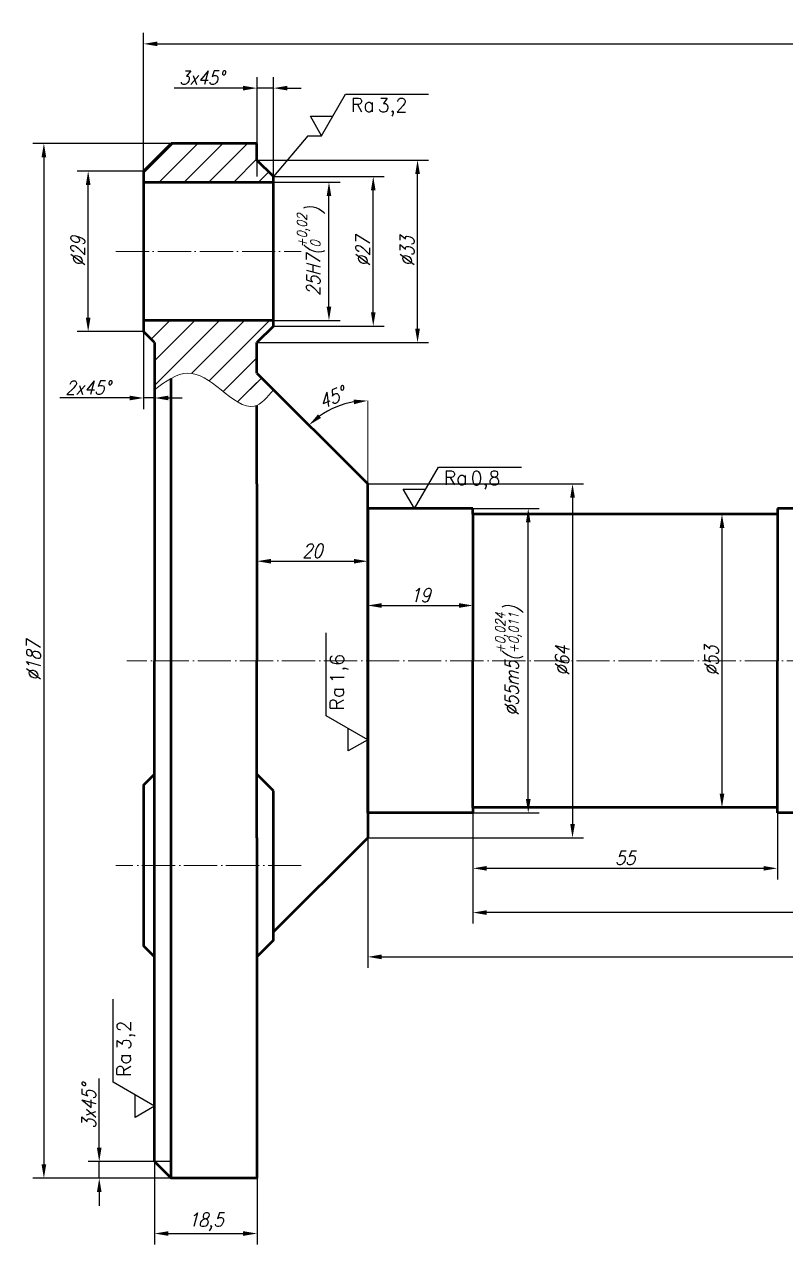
# Model space of a CAD drawing. Header units: millimetres. Extents: x -386 to 803, y -142 to 699.
# Drawn here: x -76.4 to 61.1, y 164.5 to 385 of the extents above; entities that cross this region are included whole.
import ezdxf

# ---------------------------------------------------------------- set-up
doc = ezdxf.new("R2010")
doc.units = ezdxf.units.MM
doc.header["$LTSCALE"] = 0.5
doc.linetypes.add('ACAD_ISO04W050', pattern=[15, 12, -1.5, 0, -1.5])
for name, color, linetype, lineweight in [('1-DL. KRESKA KROPKA (CIENKA)', 1, 'ACAD_ISO04W050', 18), ('140-KRESKOWANIE', 140, 'Continuous', 15), ('21-CHROP', 21, 'Continuous', 25), ('3-WYMIAR', 3, 'Continuous', 18), ('4-CIENKA CIĄGŁA', 4, 'Continuous', 18), ('41-GRUBA CIĄGŁA', 41, 'Continuous', 50)]:
    doc.layers.add(name, color=color, linetype=linetype, lineweight=lineweight)
doc.layers.add('31-SYMBOLE', color=31, linetype='Continuous', lineweight=25, plot=False)
doc.styles.get("Standard").update_dxf_attribs({"font": 'simplex.shx', "width": 0.85, "oblique": 15})
doc.dimstyles.new('RYS_TECHNICZNY', dxfattribs={"dimtxt": 2.5, "dimasz": 2.5, "dimexe": 2, "dimexo": 0, "dimtad": 1, "dimtxsty": 'Standard', "dimcen": -4, "dimadec": 0, "dimazin": 0, "dimtfac": 1, "dimtmove": 0, "dimatfit": 0, "dimfxl": 1, "dimarcsym": 0})

# ---------------------------------------------------------------- blocks, each defined once
blk = doc.blocks.new('*D29')
at = {"layer": '3-WYMIAR', "color": 0, "lineweight": -2, "transparency": 16777216}
for p, q in [((59.57, 296.5), (47.57, 296.5)), ((49.57, 294), (49.57, 246)), ((59.57, 243.5), (47.57, 243.5))]:
    blk.add_line(p, q, dxfattribs=at)
at = {"layer": '3-WYMIAR', "color": 0, "transparency": 16777216}
for points in [[(49.15, 294), (49.99, 294), (49.57, 296.5)], [(49.15, 246), (49.99, 246), (49.57, 243.5)]]:
    blk.add_solid(points, dxfattribs=at)
at = {"layer": 'Defpoints', "color": 0, "transparency": 16777216}
for p in [(59.57, 296.5), (49.57, 243.5), (59.57, 243.5)]:
    blk.add_point(p, dxfattribs=at)
at = {"layer": '3-WYMIAR', "color": 0, "transparency": 16777216, "insert": (47.69, 270), "char_height": 2.5, "attachment_point": 5, "rotation": 90}
blk.add_mtext('%%c53', dxfattribs=at)
blk = doc.blocks.new('*D30')
at = {"layer": '3-WYMIAR', "color": 0, "lineweight": -2, "transparency": 16777216}
for p, q in [((-14.43, 302), (24.57, 302)), ((22.57, 299.5), (22.57, 240.5)), ((-14.43, 238), (24.57, 238))]:
    blk.add_line(p, q, dxfattribs=at)
at = {"layer": '3-WYMIAR', "color": 0, "transparency": 16777216}
for points in [[(22.15, 299.5), (22.99, 299.5), (22.57, 302)], [(22.15, 240.5), (22.99, 240.5), (22.57, 238)]]:
    blk.add_solid(points, dxfattribs=at)
at = {"layer": 'Defpoints', "color": 0, "transparency": 16777216}
for p in [(-14.43, 302), (-14.43, 238), (22.57, 238)]:
    blk.add_point(p, dxfattribs=at)
at = {"layer": '3-WYMIAR', "color": 0, "transparency": 16777216, "insert": (20.69, 270), "char_height": 2.5, "attachment_point": 5, "rotation": 90}
blk.add_mtext('%%c64', dxfattribs=at)
blk = doc.blocks.new('*D31')
at = {"layer": '3-WYMIAR', "color": 0, "lineweight": -2, "transparency": 16777216}
for p, q in [((-31.43, 356.5), (-19.43, 356.5)), ((-21.43, 334), (-21.43, 354)), ((-31.43, 331.5), (-19.43, 331.5))]:
    blk.add_line(p, q, dxfattribs=at)
at = {"layer": '3-WYMIAR', "color": 0, "transparency": 16777216}
for points in [[(-21.85, 354), (-21.01, 354), (-21.43, 356.5)], [(-21.85, 334), (-21.01, 334), (-21.43, 331.5)]]:
    blk.add_solid(points, dxfattribs=at)
at = {"layer": 'Defpoints', "color": 0, "transparency": 16777216}
for p in [(-31.43, 356.5), (-21.43, 356.5), (-31.43, 331.5)]:
    blk.add_point(p, dxfattribs=at)
at = {"layer": '3-WYMIAR', "color": 0, "transparency": 16777216, "insert": (-24.68, 344), "char_height": 2.5, "attachment_point": 5, "rotation": 90}
blk.add_mtext('25H7({\\H0.7x;\\S+0,02^ 0;})', dxfattribs=at)
blk = doc.blocks.new('*D32')
at = {"layer": '3-WYMIAR', "color": 0, "lineweight": -2, "transparency": 16777216}
for p, q in [((-34.43, 360.5), (-3.43, 360.5)), ((-5.43, 330), (-5.43, 358)), ((-34.43, 327.5), (-3.43, 327.5))]:
    blk.add_line(p, q, dxfattribs=at)
at = {"layer": '3-WYMIAR', "color": 0, "transparency": 16777216}
for points in [[(-5.85, 358), (-5.01, 358), (-5.43, 360.5)], [(-5.85, 330), (-5.01, 330), (-5.43, 327.5)]]:
    blk.add_solid(points, dxfattribs=at)
at = {"layer": 'Defpoints', "color": 0, "transparency": 16777216}
for p in [(-34.43, 360.5), (-5.43, 360.5), (-34.43, 327.5)]:
    blk.add_point(p, dxfattribs=at)
at = {"layer": '3-WYMIAR', "color": 0, "transparency": 16777216, "insert": (-7.31, 344), "char_height": 2.5, "attachment_point": 5, "rotation": 90}
blk.add_mtext('%%c33', dxfattribs=at)
blk = doc.blocks.new('*D35')
at = {"layer": '3-WYMIAR', "color": 0, "lineweight": -2, "transparency": 16777216}
blk.add_arc((-14.43, 302), 15, 99.5604, 125.4396, dxfattribs=at)
at = {"layer": '3-WYMIAR', "color": 0, "transparency": 16777216}
for points in [[(-16.96, 317.21), (-16.89, 316.38), (-14.43, 317)], [(-22.86, 313.9), (-23.4, 314.54), (-25.04, 312.61)]]:
    blk.add_solid(points, dxfattribs=at)
at = {"layer": 'Defpoints', "color": 0, "transparency": 16777216}
for p in [(-34.43, 322), (-18.31, 316.49), (-14.43, 317), (-14.43, 302), (-14.43, 302)]:
    blk.add_point(p, dxfattribs=at)
at = {"layer": '3-WYMIAR', "color": 0, "transparency": 16777216, "insert": (-20.89, 317.59), "char_height": 2.5, "attachment_point": 5, "rotation": 22.5}
blk.add_mtext('45°', dxfattribs=at)
blk = doc.blocks.new('*D39')
at = {"layer": '3-WYMIAR', "color": 0, "lineweight": -2, "transparency": 16777216}
for p, q in [((-14.43, 270), (-14.43, 214.5)), ((237.07, 250), (237.07, 214.5)), ((-11.93, 216.5), (234.57, 216.5))]:
    blk.add_line(p, q, dxfattribs=at)
at = {"layer": '3-WYMIAR', "color": 0, "transparency": 16777216}
for points in [[(-11.93, 216.92), (-11.93, 216.08), (-14.43, 216.5)], [(234.57, 216.92), (234.57, 216.08), (237.07, 216.5)]]:
    blk.add_solid(points, dxfattribs=at)
at = {"layer": 'Defpoints', "color": 0, "transparency": 16777216}
for p in [(-14.43, 270), (237.07, 250), (237.07, 216.5)]:
    blk.add_point(p, dxfattribs=at)
at = {"layer": '3-WYMIAR', "color": 0, "transparency": 16777216, "insert": (111.32, 218.61), "char_height": 2.5, "attachment_point": 5}
blk.add_mtext('251,5', dxfattribs=at)
blk = doc.blocks.new('*D43')
at = {"layer": '3-WYMIAR', "color": 0, "lineweight": -2, "transparency": 16777216}
for p, q in [((-34.43, 357.5), (-34.43, 375.5)), ((-31.43, 357.5), (-31.43, 375.5)), ((-36.93, 373.5), (-49.42, 373.5)), ((-31.43, 373.5), (-34.43, 373.5)), ((-28.93, 373.5), (-26.43, 373.5))]:
    blk.add_line(p, q, dxfattribs=at)
at = {"layer": '3-WYMIAR', "color": 0, "transparency": 16777216}
for points in [[(-36.93, 373.92), (-36.93, 373.08), (-34.43, 373.5)], [(-28.93, 373.92), (-28.93, 373.08), (-31.43, 373.5)]]:
    blk.add_solid(points, dxfattribs=at)
at = {"layer": 'Defpoints', "color": 0, "transparency": 16777216}
for p in [(-34.43, 373.5), (-34.43, 357.5), (-31.43, 357.5)]:
    blk.add_point(p, dxfattribs=at)
at = {"layer": '3-WYMIAR', "color": 0, "transparency": 16777216, "insert": (-44.43, 375.38), "char_height": 2.5, "attachment_point": 5}
blk.add_mtext('3x45%%D', dxfattribs=at)
blk = doc.blocks.new('*D44')
at = {"layer": '3-WYMIAR', "color": 0, "lineweight": -2, "transparency": 16777216}
for p, q in [((-62.93, 182), (-62.93, 194.49)), ((-49.93, 179.5), (-64.93, 179.5)), ((-62.93, 176.5), (-62.93, 179.5)), ((-49.93, 176.5), (-64.93, 176.5)), ((-62.93, 174), (-62.93, 171.5))]:
    blk.add_line(p, q, dxfattribs=at)
at = {"layer": '3-WYMIAR', "color": 0, "transparency": 16777216}
for points in [[(-63.35, 182), (-62.51, 182), (-62.93, 179.5)], [(-63.35, 174), (-62.51, 174), (-62.93, 176.5)]]:
    blk.add_solid(points, dxfattribs=at)
at = {"layer": 'Defpoints', "color": 0, "transparency": 16777216}
for p in [(-62.93, 179.5), (-49.93, 179.5), (-49.93, 176.5)]:
    blk.add_point(p, dxfattribs=at)
at = {"layer": '3-WYMIAR', "color": 0, "transparency": 16777216, "insert": (-64.81, 189.49), "char_height": 2.5, "attachment_point": 5, "rotation": 90}
blk.add_mtext('3x45%%d', dxfattribs=at)
blk = doc.blocks.new('*D45')
at = {"layer": '3-WYMIAR', "color": 0, "lineweight": -2, "transparency": 16777216}
for p, q in [((-31.43, 357.5), (-11.43, 357.5)), ((-13.43, 333), (-13.43, 355)), ((-31.43, 330.5), (-11.43, 330.5))]:
    blk.add_line(p, q, dxfattribs=at)
at = {"layer": '3-WYMIAR', "color": 0, "transparency": 16777216}
for points in [[(-13.85, 355), (-13.01, 355), (-13.43, 357.5)], [(-13.85, 333), (-13.01, 333), (-13.43, 330.5)]]:
    blk.add_solid(points, dxfattribs=at)
at = {"layer": 'Defpoints', "color": 0, "transparency": 16777216}
for p in [(-31.43, 357.5), (-13.43, 357.5), (-31.43, 330.5)]:
    blk.add_point(p, dxfattribs=at)
at = {"layer": '3-WYMIAR', "color": 0, "transparency": 16777216, "insert": (-15.31, 344), "char_height": 2.5, "attachment_point": 5, "rotation": 90}
blk.add_mtext('%%c27', dxfattribs=at)
blk = doc.blocks.new('*D46')
at = {"layer": '3-WYMIAR', "color": 0, "lineweight": -2, "transparency": 16777216}
for p, q in [((-54.93, 358.5), (-66.93, 358.5)), ((-64.93, 332), (-64.93, 356)), ((-54.93, 329.5), (-66.93, 329.5))]:
    blk.add_line(p, q, dxfattribs=at)
at = {"layer": '3-WYMIAR', "color": 0, "transparency": 16777216}
for points in [[(-65.35, 356), (-64.51, 356), (-64.93, 358.5)], [(-65.35, 332), (-64.51, 332), (-64.93, 329.5)]]:
    blk.add_solid(points, dxfattribs=at)
at = {"layer": 'Defpoints', "color": 0, "transparency": 16777216}
for p in [(-64.93, 358.5), (-54.93, 358.5), (-54.93, 329.5)]:
    blk.add_point(p, dxfattribs=at)
at = {"layer": '3-WYMIAR', "color": 0, "transparency": 16777216, "insert": (-66.81, 344), "char_height": 2.5, "attachment_point": 5, "rotation": 90}
blk.add_mtext('%%c29', dxfattribs=at)
blk = doc.blocks.new('*D47')
at = {"layer": '3-WYMIAR', "color": 0, "lineweight": -2, "transparency": 16777216}
for p, q in [((-54.93, 329.5), (-54.93, 315.5)), ((-52.93, 327.5), (-52.93, 315.5)), ((-57.43, 317.5), (-70.05, 317.5)), ((-52.93, 317.5), (-54.93, 317.5)), ((-50.43, 317.5), (-47.93, 317.5))]:
    blk.add_line(p, q, dxfattribs=at)
at = {"layer": '3-WYMIAR', "color": 0, "transparency": 16777216}
for points in [[(-57.43, 317.92), (-57.43, 317.08), (-54.93, 317.5)], [(-50.43, 317.92), (-50.43, 317.08), (-52.93, 317.5)]]:
    blk.add_solid(points, dxfattribs=at)
at = {"layer": 'Defpoints', "color": 0, "transparency": 16777216}
for p in [(-54.93, 329.5), (-52.93, 327.5), (-54.93, 317.5)]:
    blk.add_point(p, dxfattribs=at)
at = {"layer": '3-WYMIAR', "color": 0, "transparency": 16777216, "insert": (-64.99, 319.37), "char_height": 2.5, "attachment_point": 5}
blk.add_mtext('2x45%%d', dxfattribs=at)
blk = doc.blocks.new('*D48')
at = {"layer": '3-WYMIAR', "color": 0, "lineweight": -2, "transparency": 16777216}
for p, q in [((-49.93, 363.5), (-74.93, 363.5)), ((-72.93, 361), (-72.93, 179)), ((-49.93, 176.5), (-74.93, 176.5))]:
    blk.add_line(p, q, dxfattribs=at)
at = {"layer": '3-WYMIAR', "color": 0, "transparency": 16777216}
for points in [[(-73.35, 361), (-72.51, 361), (-72.93, 363.5)], [(-73.35, 179), (-72.51, 179), (-72.93, 176.5)]]:
    blk.add_solid(points, dxfattribs=at)
at = {"layer": 'Defpoints', "color": 0, "transparency": 16777216}
for p in [(-49.93, 363.5), (-72.93, 176.5), (-49.93, 176.5)]:
    blk.add_point(p, dxfattribs=at)
at = {"layer": '3-WYMIAR', "color": 0, "transparency": 16777216, "insert": (-74.81, 270), "char_height": 2.5, "attachment_point": 5, "rotation": 90}
blk.add_mtext('%%c187', dxfattribs=at)
blk = doc.blocks.new('*D51')
at = {"layer": '3-WYMIAR', "color": 0, "lineweight": -2, "transparency": 16777216}
for p, q in [((237.07, 252), (237.07, 222.5)), ((4.57, 242.5), (4.57, 222.5)), ((234.57, 224.5), (7.07, 224.5))]:
    blk.add_line(p, q, dxfattribs=at)
at = {"layer": '3-WYMIAR', "color": 0, "transparency": 16777216}
for points in [[(7.07, 224.92), (7.07, 224.08), (4.57, 224.5)], [(234.57, 224.92), (234.57, 224.08), (237.07, 224.5)]]:
    blk.add_solid(points, dxfattribs=at)
at = {"layer": 'Defpoints', "color": 0, "transparency": 16777216}
for p in [(237.07, 252), (4.57, 242.5), (4.57, 224.5)]:
    blk.add_point(p, dxfattribs=at)
at = {"layer": '3-WYMIAR', "color": 0, "transparency": 16777216, "insert": (120.82, 226.61), "char_height": 2.5, "attachment_point": 5}
blk.add_mtext('232,5', dxfattribs=at)
blk = doc.blocks.new('*D52')
at = {"layer": '3-WYMIAR', "color": 0, "lineweight": -2, "transparency": 16777216}
for p, q in [((4.57, 243.5), (4.57, 230.5)), ((59.57, 243.5), (59.57, 230.5)), ((7.07, 232.5), (57.07, 232.5))]:
    blk.add_line(p, q, dxfattribs=at)
at = {"layer": '3-WYMIAR', "color": 0, "transparency": 16777216}
for points in [[(7.07, 232.92), (7.07, 232.08), (4.57, 232.5)], [(57.07, 232.92), (57.07, 232.08), (59.57, 232.5)]]:
    blk.add_solid(points, dxfattribs=at)
at = {"layer": 'Defpoints', "color": 0, "transparency": 16777216}
for p in [(4.57, 243.5), (59.57, 243.5), (59.57, 232.5)]:
    blk.add_point(p, dxfattribs=at)
at = {"layer": '3-WYMIAR', "color": 0, "transparency": 16777216, "insert": (32.07, 234.38), "char_height": 2.5, "attachment_point": 5}
blk.add_mtext('55', dxfattribs=at)
blk = doc.blocks.new('*D53')
at = {"layer": '3-WYMIAR', "color": 0, "lineweight": -2, "transparency": 16777216}
for p, q in [((-52.93, 179.5), (-52.93, 164.5)), ((-34.43, 179.5), (-34.43, 164.5)), ((-50.43, 166.5), (-36.93, 166.5))]:
    blk.add_line(p, q, dxfattribs=at)
at = {"layer": '3-WYMIAR', "color": 0, "transparency": 16777216}
for points in [[(-50.43, 166.92), (-50.43, 166.08), (-52.93, 166.5)], [(-36.93, 166.92), (-36.93, 166.08), (-34.43, 166.5)]]:
    blk.add_solid(points, dxfattribs=at)
at = {"layer": 'Defpoints', "color": 0, "transparency": 16777216}
for p in [(-52.93, 179.5), (-34.43, 179.5), (-34.43, 166.5)]:
    blk.add_point(p, dxfattribs=at)
at = {"layer": '3-WYMIAR', "color": 0, "transparency": 16777216, "insert": (-43.68, 168.61), "char_height": 2.5, "attachment_point": 5}
blk.add_mtext('18,5', dxfattribs=at)
blk = doc.blocks.new('*D54')
at = {"layer": '3-WYMIAR', "color": 0, "lineweight": -2, "transparency": 16777216}
for p, q in [((-54.93, 358.5), (-54.93, 383.5)), ((-52.43, 381.5), (234.57, 381.5)), ((237.07, 347.5), (237.07, 383.5))]:
    blk.add_line(p, q, dxfattribs=at)
at = {"layer": '3-WYMIAR', "color": 0, "transparency": 16777216}
for points in [[(-52.43, 381.92), (-52.43, 381.08), (-54.93, 381.5)], [(234.57, 381.92), (234.57, 381.08), (237.07, 381.5)]]:
    blk.add_solid(points, dxfattribs=at)
at = {"layer": 'Defpoints', "color": 0, "transparency": 16777216}
for p in [(237.07, 381.5), (-54.93, 358.5), (237.07, 347.5)]:
    blk.add_point(p, dxfattribs=at)
at = {"layer": '3-WYMIAR', "color": 0, "transparency": 16777216, "insert": (91.07, 383.38), "char_height": 2.5, "attachment_point": 5}
blk.add_mtext('292', dxfattribs=at)
blk = doc.blocks.new('*D55')
at = {"layer": '3-WYMIAR', "color": 0, "lineweight": -2, "transparency": 16777216}
for p, q in [((-14.43, 270), (-14.43, 282)), ((4.57, 270), (4.57, 282)), ((-11.93, 280), (2.07, 280))]:
    blk.add_line(p, q, dxfattribs=at)
at = {"layer": '3-WYMIAR', "color": 0, "transparency": 16777216}
for points in [[(-11.93, 280.42), (-11.93, 279.58), (-14.43, 280)], [(2.07, 280.42), (2.07, 279.58), (4.57, 280)]]:
    blk.add_solid(points, dxfattribs=at)
at = {"layer": 'Defpoints', "color": 0, "transparency": 16777216}
for p in [(4.57, 280), (-14.43, 270), (4.57, 270)]:
    blk.add_point(p, dxfattribs=at)
at = {"layer": '3-WYMIAR', "color": 0, "transparency": 16777216, "insert": (-4.93, 281.88), "char_height": 2.5, "attachment_point": 5}
blk.add_mtext('19', dxfattribs=at)
blk = doc.blocks.new('*D56')
at = {"layer": '3-WYMIAR', "color": 0, "lineweight": -2, "transparency": 16777216}
for p, q in [((-34.43, 270), (-34.43, 290)), ((-14.43, 270), (-14.43, 290)), ((-31.93, 288), (-16.93, 288))]:
    blk.add_line(p, q, dxfattribs=at)
at = {"layer": '3-WYMIAR', "color": 0, "transparency": 16777216}
for points in [[(-31.93, 288.42), (-31.93, 287.58), (-34.43, 288)], [(-16.93, 288.42), (-16.93, 287.58), (-14.43, 288)]]:
    blk.add_solid(points, dxfattribs=at)
at = {"layer": 'Defpoints', "color": 0, "transparency": 16777216}
for p in [(-14.43, 288), (-34.43, 270), (-14.43, 270)]:
    blk.add_point(p, dxfattribs=at)
at = {"layer": '3-WYMIAR', "color": 0, "transparency": 16777216, "insert": (-24.43, 289.88), "char_height": 2.5, "attachment_point": 5}
blk.add_mtext('20', dxfattribs=at)
blk = doc.blocks.new('CH_UM_W')
at = {"layer": '21-CHROP'}
for p, q in [((0, 0), (4.33, 7.5)), ((4.33, 7.5), (19.33, 7.5)), ((0, 0), (-2.02, 3.5)), ((-2.02, 3.5), (2.02, 3.5))]:
    blk.add_line(p, q, dxfattribs=at)
blk.add_text('Ra', height=2.5, dxfattribs=at).set_placement((5.29, 4.31))
blk.add_attdef('RA', (10.15, 4.27), '', height=2.5, dxfattribs=at)
blk = doc.blocks.new('*D62')
at = {"layer": '3-WYMIAR', "color": 0, "lineweight": -2, "transparency": 16777216}
for p, q in [((4.57, 297.5), (16.57, 297.5)), ((14.57, 245), (14.57, 295)), ((4.57, 242.5), (16.57, 242.5))]:
    blk.add_line(p, q, dxfattribs=at)
at = {"layer": '3-WYMIAR', "color": 0, "transparency": 16777216}
for points in [[(14.15, 295), (14.99, 295), (14.57, 297.5)], [(14.15, 245), (14.99, 245), (14.57, 242.5)]]:
    blk.add_solid(points, dxfattribs=at)
at = {"layer": 'Defpoints', "color": 0, "transparency": 16777216}
for p in [(4.57, 297.5), (14.57, 297.5), (4.57, 242.5)]:
    blk.add_point(p, dxfattribs=at)
at = {"layer": '3-WYMIAR', "color": 0, "transparency": 16777216, "insert": (11.15, 270), "char_height": 2.5, "attachment_point": 5, "rotation": 90}
blk.add_mtext('%%C55m5({\\H0.7x;\\S+0,024^ +0,011;})', dxfattribs=at)

msp = doc.modelspace()

# ---------------------------------------------------------------- hatches: boundary and pattern name
at = {"layer": '140-KRESKOWANIE'}
h = msp.add_hatch(dxfattribs=at)
h.set_pattern_fill('ANSI31', color=256)
edge = h.paths.add_edge_path()
edge.add_line((-34.432, 327.5), (-31.432, 330.5))
edge.add_line((-31.432, 330.5), (-31.432, 331.5))
edge.add_line((-31.432, 331.5), (-54.932, 331.5))
edge.add_line((-54.932, 331.5), (-54.932, 329.5))
edge.add_line((-54.932, 329.5), (-52.932, 327.5))
edge.add_line((-52.932, 327.5), (-52.932, 319))
edge.add_spline(control_points=[(-52.932, 319), (-50.925, 320.484), (-46.912, 323.451), (-41.009, 319.198), (-36.567, 315.404), (-34.596, 316.098), (-34.432, 316.173)], knot_values=[0, 0, 0, 0, 6.7082039, 13.4164079, 20.1246118, 20.7437834, 20.7437834, 20.7437834, 20.7437834], degree=3, periodic=0)
edge.add_line((-34.432, 316.173), (-34.432, 322))
edge.add_line((-34.432, 322), (-34.432, 327.5))
h.paths.add_polyline_path([(-34.432, 360.5), (-34.432, 363.5), (-49.932, 363.5), (-52.932, 360.5), (-54.932, 358.5), (-54.932, 356.5), (-31.432, 356.5), (-31.432, 357.5)])
h = msp.add_hatch(dxfattribs=at)
h.set_pattern_fill('ANSI31', color=256)
edge = h.paths.add_edge_path()
edge.add_line((-34.432, 322), (-34.432, 327.5))
edge.add_line((-34.432, 327.5), (-31.432, 330.5))
edge.add_line((-31.432, 330.5), (-31.432, 331.5))
edge.add_line((-31.432, 331.5), (-54.932, 331.5))
edge.add_line((-54.932, 331.5), (-54.932, 329.5))
edge.add_line((-54.932, 329.5), (-52.932, 327.5))
edge.add_line((-52.932, 327.5), (-52.932, 319))
edge.add_spline(control_points=[(-52.932, 319), (-52.505, 319.315), (-52.079, 319.63), (-51.653, 319.931)], knot_values=[0, 0, 0, 0, 1.4248403, 1.4248403, 1.4248403, 1.4248403], degree=3, periodic=0)
edge.add_spline(control_points=[(-51.653, 319.931), (-51.304, 320.178), (-50.955, 320.416), (-50.606, 320.637)], knot_values=[1.4248403, 1.4248403, 1.4248403, 1.4248403, 2.5929731, 2.5929731, 2.5929731, 2.5929731], degree=3, periodic=0)
edge.add_spline(control_points=[(-50.606, 320.637), (-50.316, 320.82), (-50.027, 320.991), (-49.738, 321.146)], knot_values=[2.5929731, 2.5929731, 2.5929731, 2.5929731, 3.5621007, 3.5621007, 3.5621007, 3.5621007], degree=3, periodic=0)
edge.add_spline(control_points=[(-49.738, 321.146), (-49.545, 321.25), (-49.352, 321.347), (-49.158, 321.435)], knot_values=[3.5621007, 3.5621007, 3.5621007, 3.5621007, 4.2102079, 4.2102079, 4.2102079, 4.2102079], degree=3, periodic=0)
edge.add_spline(control_points=[(-49.158, 321.435), (-48.987, 321.513), (-48.816, 321.584), (-48.645, 321.648)], knot_values=[4.2102079, 4.2102079, 4.2102079, 4.2102079, 4.7850621, 4.7850621, 4.7850621, 4.7850621], degree=3, periodic=0)
edge.add_spline(control_points=[(-48.645, 321.648), (-48.5, 321.702), (-48.356, 321.751), (-48.211, 321.793)], knot_values=[4.7850621, 4.7850621, 4.7850621, 4.7850621, 5.270855, 5.270855, 5.270855, 5.270855], degree=3, periodic=0)
edge.add_spline(control_points=[(-48.211, 321.793), (-48.097, 321.827), (-47.983, 321.857), (-47.869, 321.883)], knot_values=[5.270855, 5.270855, 5.270855, 5.270855, 5.6548089, 5.6548089, 5.6548089, 5.6548089], degree=3, periodic=0)
edge.add_spline(control_points=[(-47.869, 321.883), (-47.773, 321.905), (-47.676, 321.924), (-47.58, 321.94)], knot_values=[5.6548089, 5.6548089, 5.6548089, 5.6548089, 5.9795346, 5.9795346, 5.9795346, 5.9795346], degree=3, periodic=0)
edge.add_spline(control_points=[(-47.58, 321.94), (-47.465, 321.959), (-47.35, 321.974), (-47.235, 321.984)], knot_values=[5.9795346, 5.9795346, 5.9795346, 5.9795346, 6.3664108, 6.3664108, 6.3664108, 6.3664108], degree=3, periodic=0)
edge.add_spline(control_points=[(-47.235, 321.984), (-47.14, 321.992), (-47.044, 321.998), (-46.949, 322)], knot_values=[6.3664108, 6.3664108, 6.3664108, 6.3664108, 6.688524, 6.688524, 6.688524, 6.688524], degree=3, periodic=0)
edge.add_spline(control_points=[(-46.949, 322), (-46.943, 322), (-46.83, 322.002), (-46.716, 321.999), (-46.609, 321.993)], knot_values=[6.688524, 6.688524, 6.688524, 6.688524, 6.7082039, 7.0715331, 7.0715331, 7.0715331, 7.0715331], degree=3, periodic=0)
edge.add_spline(control_points=[(-46.609, 321.993), (-46.512, 321.987), (-46.415, 321.978), (-46.318, 321.965)], knot_values=[7.0715331, 7.0715331, 7.0715331, 7.0715331, 7.398758, 7.398758, 7.398758, 7.398758], degree=3, periodic=0)
edge.add_spline(control_points=[(-46.318, 321.965), (-46.108, 321.939), (-45.897, 321.897), (-45.687, 321.842)], knot_values=[7.398758, 7.398758, 7.398758, 7.398758, 8.1108636, 8.1108636, 8.1108636, 8.1108636], degree=3, periodic=0)
edge.add_spline(control_points=[(-45.687, 321.842), (-45.593, 321.817), (-45.499, 321.79), (-45.406, 321.76)], knot_values=[8.1108636, 8.1108636, 8.1108636, 8.1108636, 8.4279136, 8.4279136, 8.4279136, 8.4279136], degree=3, periodic=0)
edge.add_spline(control_points=[(-45.406, 321.76), (-45.29, 321.724), (-45.174, 321.683), (-45.058, 321.639)], knot_values=[8.4279136, 8.4279136, 8.4279136, 8.4279136, 8.8198137, 8.8198137, 8.8198137, 8.8198137], degree=3, periodic=0)
edge.add_spline(control_points=[(-45.058, 321.639), (-44.923, 321.588), (-44.788, 321.531), (-44.653, 321.471)], knot_values=[8.8198137, 8.8198137, 8.8198137, 8.8198137, 9.2753937, 9.2753937, 9.2753937, 9.2753937], degree=3, periodic=0)
edge.add_spline(control_points=[(-44.653, 321.471), (-44.473, 321.39), (-44.293, 321.301), (-44.112, 321.204)], knot_values=[9.2753937, 9.2753937, 9.2753937, 9.2753937, 9.883969, 9.883969, 9.883969, 9.883969], degree=3, periodic=0)
edge.add_spline(control_points=[(-44.112, 321.204), (-43.834, 321.056), (-43.556, 320.892), (-43.276, 320.713)], knot_values=[9.883969, 9.883969, 9.883969, 9.883969, 10.8212926, 10.8212926, 10.8212926, 10.8212926], degree=3, periodic=0)
edge.add_spline(control_points=[(-43.276, 320.713), (-42.867, 320.452), (-42.456, 320.163), (-42.042, 319.855)], knot_values=[10.8212926, 10.8212926, 10.8212926, 10.8212926, 12.194743, 12.194743, 12.194743, 12.194743], degree=3, periodic=0)
edge.add_spline(control_points=[(-42.042, 319.855), (-41.718, 319.615), (-41.393, 319.363), (-41.066, 319.106)], knot_values=[12.194743, 12.194743, 12.194743, 12.194743, 13.2690159, 13.2690159, 13.2690159, 13.2690159], degree=3, periodic=0)
edge.add_spline(control_points=[(-41.066, 319.106), (-41.021, 319.071), (-40.324, 318.521), (-39.618, 317.949), (-38.961, 317.472)], knot_values=[13.2690159, 13.2690159, 13.2690159, 13.2690159, 13.4164079, 15.5578375, 15.5578375, 15.5578375, 15.5578375], degree=3, periodic=0)
edge.add_spline(control_points=[(-38.961, 317.472), (-38.758, 317.325), (-38.556, 317.183), (-38.354, 317.05)], knot_values=[15.5578375, 15.5578375, 15.5578375, 15.5578375, 16.2189958, 16.2189958, 16.2189958, 16.2189958], degree=3, periodic=0)
edge.add_spline(control_points=[(-38.354, 317.05), (-38.16, 316.921), (-37.967, 316.8), (-37.775, 316.689)], knot_values=[16.2189958, 16.2189958, 16.2189958, 16.2189958, 16.8543245, 16.8543245, 16.8543245, 16.8543245], degree=3, periodic=0)
edge.add_spline(control_points=[(-37.775, 316.689), (-37.645, 316.613), (-37.515, 316.542), (-37.385, 316.475)], knot_values=[16.8543245, 16.8543245, 16.8543245, 16.8543245, 17.2860165, 17.2860165, 17.2860165, 17.2860165], degree=3, periodic=0)
edge.add_spline(control_points=[(-37.385, 316.475), (-37.287, 316.425), (-37.189, 316.378), (-37.092, 316.333)], knot_values=[17.2860165, 17.2860165, 17.2860165, 17.2860165, 17.6132795, 17.6132795, 17.6132795, 17.6132795], degree=3, periodic=0)
edge.add_spline(control_points=[(-37.092, 316.333), (-36.977, 316.281), (-36.863, 316.234), (-36.75, 316.191)], knot_values=[17.6132795, 17.6132795, 17.6132795, 17.6132795, 17.9978248, 17.9978248, 17.9978248, 17.9978248], degree=3, periodic=0)
edge.add_spline(control_points=[(-36.75, 316.191), (-36.654, 316.155), (-36.559, 316.122), (-36.464, 316.093)], knot_values=[17.9978248, 17.9978248, 17.9978248, 17.9978248, 18.3214494, 18.3214494, 18.3214494, 18.3214494], degree=3, periodic=0)
edge.add_spline(control_points=[(-36.464, 316.093), (-36.38, 316.067), (-36.296, 316.044), (-36.212, 316.024)], knot_values=[18.3214494, 18.3214494, 18.3214494, 18.3214494, 18.6107679, 18.6107679, 18.6107679, 18.6107679], degree=3, periodic=0)
edge.add_spline(control_points=[(-36.212, 316.024), (-36.118, 316.002), (-36.024, 315.984), (-35.931, 315.97)], knot_values=[18.6107679, 18.6107679, 18.6107679, 18.6107679, 18.9359993, 18.9359993, 18.9359993, 18.9359993], degree=3, periodic=0)
edge.add_spline(control_points=[(-35.931, 315.97), (-35.876, 315.962), (-35.821, 315.955), (-35.767, 315.95)], knot_values=[18.9359993, 18.9359993, 18.9359993, 18.9359993, 19.1268386, 19.1268386, 19.1268386, 19.1268386], degree=3, periodic=0)
edge.add_spline(control_points=[(-35.767, 315.95), (-35.643, 315.938), (-35.519, 315.934), (-35.397, 315.938)], knot_values=[19.1268386, 19.1268386, 19.1268386, 19.1268386, 19.5632883, 19.5632883, 19.5632883, 19.5632883], degree=3, periodic=0)
edge.add_spline(control_points=[(-35.397, 315.938), (-35.343, 315.94), (-35.289, 315.944), (-35.235, 315.949)], knot_values=[19.5632883, 19.5632883, 19.5632883, 19.5632883, 19.7576502, 19.7576502, 19.7576502, 19.7576502], degree=3, periodic=0)
edge.add_spline(control_points=[(-35.235, 315.949), (-35.19, 315.954), (-35.146, 315.96), (-35.101, 315.967)], knot_values=[19.7576502, 19.7576502, 19.7576502, 19.7576502, 19.9183482, 19.9183482, 19.9183482, 19.9183482], degree=3, periodic=0)
edge.add_spline(control_points=[(-35.101, 315.967), (-35.052, 315.975), (-35.004, 315.984), (-34.955, 315.995)], knot_values=[19.9183482, 19.9183482, 19.9183482, 19.9183482, 20.0955404, 20.0955404, 20.0955404, 20.0955404], degree=3, periodic=0)
edge.add_spline(control_points=[(-34.955, 315.995), (-34.947, 315.996), (-34.899, 316.007), (-34.85, 316.02), (-34.81, 316.032)], knot_values=[20.0955404, 20.0955404, 20.0955404, 20.0955404, 20.1246118, 20.2737432, 20.2737432, 20.2737432, 20.2737432], degree=3, periodic=0)
edge.add_spline(control_points=[(-34.81, 316.032), (-34.766, 316.044), (-34.723, 316.058), (-34.68, 316.073)], knot_values=[20.2737432, 20.2737432, 20.2737432, 20.2737432, 20.4341728, 20.4341728, 20.4341728, 20.4341728], degree=3, periodic=0)
edge.add_spline(control_points=[(-34.68, 316.073), (-34.627, 316.092), (-34.575, 316.112), (-34.523, 316.133)], knot_values=[20.4341728, 20.4341728, 20.4341728, 20.4341728, 20.6288789, 20.6288789, 20.6288789, 20.6288789], degree=3, periodic=0)
edge.add_spline(control_points=[(-34.523, 316.133), (-34.493, 316.146), (-34.462, 316.159), (-34.432, 316.173)], knot_values=[20.6288789, 20.6288789, 20.6288789, 20.6288789, 20.7437834, 20.7437834, 20.7437834, 20.7437834], degree=3, periodic=0)
edge.add_spline(control_points=[(-34.432, 316.173), (-34.408, 316.184), (-34.384, 316.195), (-34.361, 316.207)], knot_values=[20.7437834, 20.7437834, 20.7437834, 20.7437834, 20.8326529, 20.8326529, 20.8326529, 20.8326529], degree=3, periodic=0)
edge.add_spline(control_points=[(-34.361, 316.207), (-34.284, 316.244), (-34.208, 316.285), (-34.132, 316.329)], knot_values=[20.8326529, 20.8326529, 20.8326529, 20.8326529, 21.1230578, 21.1230578, 21.1230578, 21.1230578], degree=3, periodic=0)
edge.add_spline(control_points=[(-34.132, 316.329), (-34.067, 316.368), (-34.002, 316.408), (-33.937, 316.451)], knot_values=[21.1230578, 21.1230578, 21.1230578, 21.1230578, 21.372686, 21.372686, 21.372686, 21.372686], degree=3, periodic=0)
edge.add_spline(control_points=[(-33.937, 316.451), (-33.841, 316.514), (-33.747, 316.582), (-33.652, 316.655)], knot_values=[21.372686, 21.372686, 21.372686, 21.372686, 21.7414293, 21.7414293, 21.7414293, 21.7414293], degree=3, periodic=0)
edge.add_spline(control_points=[(-33.652, 316.655), (-33.552, 316.732), (-33.453, 316.814), (-33.354, 316.9)], knot_values=[21.7414293, 21.7414293, 21.7414293, 21.7414293, 22.1332299, 22.1332299, 22.1332299, 22.1332299], degree=3, periodic=0)
edge.add_spline(control_points=[(-33.354, 316.9), (-33.259, 316.983), (-33.164, 317.07), (-33.07, 317.16)], knot_values=[22.1332299, 22.1332299, 22.1332299, 22.1332299, 22.5092528, 22.5092528, 22.5092528, 22.5092528], degree=3, periodic=0)
edge.add_spline(control_points=[(-33.07, 317.16), (-32.736, 317.48), (-32.408, 317.844), (-32.082, 318.224)], knot_values=[22.5092528, 22.5092528, 22.5092528, 22.5092528, 23.8443315, 23.8443315, 23.8443315, 23.8443315], degree=3, periodic=0)
edge.add_spline(control_points=[(-32.082, 318.224), (-31.864, 318.478), (-31.648, 318.739), (-31.432, 319)], knot_values=[23.8443315, 23.8443315, 23.8443315, 23.8443315, 24.734384, 24.734384, 24.734384, 24.734384], degree=3, periodic=0)
edge.add_line((-31.432, 319), (-34.432, 322))

# ---------------------------------------------------------------- linework, layer by layer
at = {"layer": '1-DL. KRESKA KROPKA (CIENKA)'}
for p, q in [((-59.932, 344), (-26.432, 344)), ((242.068, 270), (-57.932, 270)), ((-26.432, 233), (-59.932, 233))]:
    msp.add_line(p, q, dxfattribs=at)
at = {"layer": '3-WYMIAR'}
for p, q in [((-54.932, 363.5), (-54.932, 381.5)), ((-54.932, 358.5), (-54.932, 363.5)), ((-14.432, 302), (-14.432, 317)), ((-14.432, 280), (-14.432, 288)), ((-14.432, 270), (-14.432, 280))]:
    msp.add_line(p, q, dxfattribs=at)
at = {"layer": '31-SYMBOLE'}
for q in [(-31.432, 357.5), (-22.771, 364.904)]:
    msp.add_line((-25.265, 364.904), q, dxfattribs=at)
at = {"layer": '4-CIENKA CIĄGŁA'}
msp.add_spline([(-52.932, 319), (-46.932, 322), (-40.932, 319), (-34.932, 316), (-31.432, 319)], degree=3, dxfattribs=at)
at = {"layer": '41-GRUBA CIĄGŁA'}
for p, q in [((-52.932, 360.5), (-49.932, 363.5)), ((-34.432, 363.5), (-49.932, 363.5)), ((-34.432, 360.5), (-34.432, 363.5)), ((-54.932, 358.5), (-52.932, 360.5)), ((-31.432, 357.5), (-34.432, 360.5)), ((-54.932, 358.5), (-54.932, 331.5)), ((-31.432, 330.5), (-31.432, 357.5)), ((-54.932, 356.5), (-31.432, 356.5)), ((-54.932, 331.5), (-54.932, 329.5)), ((-31.432, 331.5), (-54.932, 331.5)), ((-52.932, 327.5), (-54.932, 329.5)), ((-31.432, 330.5), (-34.432, 327.5)), ((-52.932, 327.5), (-52.932, 270)), ((-34.432, 322), (-34.432, 327.5)), ((-34.432, 322), (-14.432, 302)), ((-49.932, 270), (-49.932, 321.04)), ((-34.432, 302), (-34.432, 316.173)), ((-34.432, 302), (-34.432, 270)), ((-14.432, 270), (-14.432, 302)), ((4.568, 297.5), (-14.432, 297.5)), ((-14.432, 297.5), (-14.432, 270)), ((4.568, 296.5), (4.568, 297.5)), ((59.568, 296.5), (4.568, 296.5)), ((4.568, 296.5), (4.568, 270)), ((78.568, 297.5), (59.568, 297.5)), ((59.568, 297.5), (59.568, 296.5)), ((59.568, 296.5), (59.568, 270)), ((-52.932, 179.5), (-52.932, 270)), ((-49.932, 176.5), (-49.932, 270)), ((-34.432, 238), (-34.432, 270)), ((-14.432, 242.5), (-14.432, 270)), ((-14.432, 270), (-14.432, 238)), ((4.568, 243.5), (4.568, 270)), ((59.568, 243.5), (59.568, 270)), ((-54.932, 247.5), (-52.932, 249.5)), ((-31.432, 246.5), (-34.432, 249.5)), ((-54.932, 247.5), (-54.932, 220.5)), ((-31.432, 219.5), (-31.432, 246.5)), ((59.568, 243.5), (4.568, 243.5)), ((4.568, 243.5), (4.568, 242.5)), ((59.568, 242.5), (59.568, 243.5)), ((4.568, 242.5), (-14.432, 242.5)), ((78.568, 242.5), (59.568, 242.5)), ((-34.432, 238), (-34.432, 218)), ((-31.432, 221), (-14.432, 238)), ((-54.932, 220.5), (-54.932, 218.5)), ((-52.932, 216.5), (-54.932, 218.5)), ((-31.432, 219.5), (-34.432, 216.5)), ((-34.432, 218), (-34.432, 176.5)), ((-52.932, 179.5), (-49.932, 176.5)), ((-34.432, 176.5), (-49.932, 176.5))]:
    msp.add_line(p, q, dxfattribs=at)

# ---------------------------------------------------------------- block references
at = {"layer": '3-WYMIAR'}
for p, values in [((-22.771, 364.904), {'RA': '3,2'}), ((-5.983, 297.5), {'RA': '0,8'})]:
    msp.add_blockref('CH_UM_W', p, dxfattribs=at).add_auto_attribs(values)
at = {"layer": '3-WYMIAR', "rotation": 90}
for p, values in [((-14.432, 255.743), {'RA': '1,6'}), ((-52.932, 189.5), {'RA': '3,2'})]:
    msp.add_blockref('CH_UM_W', p, dxfattribs=at).add_auto_attribs(values)

# ---------------------------------------------------------------- dimensions: what is measured, and where the dimension line sits
at = {"layer": '3-WYMIAR'}
for base, p1, p2, picture, middle in [((237.068, 381.5), (-54.932, 358.5), (237.068, 347.5), '*D54', (91.068, 383.375)), ((-14.432, 288), (-34.432, 270), (-14.432, 270), '*D56', (-24.432, 289.875)), ((4.568, 280), (-14.432, 270), (4.568, 270), '*D55', (-4.932, 281.875)), ((237.068, 216.5), (-14.432, 270), (237.068, 250), '*D39', (111.318, 218.613)), ((4.568, 224.5), (237.068, 252), (4.568, 242.5), '*D51', (120.818, 226.613)), ((59.568, 232.5), (4.568, 243.5), (59.568, 243.5), '*D52', (32.068, 234.375)), ((-34.432, 166.5), (-52.932, 179.5), (-34.432, 179.5), '*D53', (-43.682, 168.613))]:
    dim = msp.add_linear_dim(base=base, p1=p1, p2=p2, dimstyle='RYS_TECHNICZNY', dxfattribs=at)
    dim.commit()
    dim.dimension.update_dxf_attribs({"geometry": picture, "text_midpoint": middle})
dim = msp.add_linear_dim(base=(-34.432, 373.5), p1=(-31.432, 357.5), p2=(-34.432, 357.5), text='3x45%%D', dimstyle='RYS_TECHNICZNY', dxfattribs=at)
dim.commit()
dim.dimension.update_dxf_attribs({"geometry": '*D43', "text_midpoint": (-44.426, 375.375)})
for base, p1, p2, override, picture, middle in [((-72.932, 176.5), (-49.932, 363.5), (-49.932, 176.5), {"dimpost": '%%c<>'}, '*D48', (-74.807, 270)), ((-5.432, 360.5), (-34.432, 327.5), (-34.432, 360.5), {"dimpost": '%%c<>'}, '*D32', (-7.307, 344)), ((-64.932, 358.5), (-54.932, 329.5), (-54.932, 358.5), {"dimpost": '%%c<>'}, '*D46', (-66.807, 344)), ((-13.432, 357.5), (-31.432, 330.5), (-31.432, 357.5), {"dimpost": '%%c<>'}, '*D45', (-15.307, 344)), ((22.568, 238), (-14.432, 302), (-14.432, 238), {"dimpost": '%%c<>'}, '*D30', (20.693, 270)), ((49.568, 243.5), (59.568, 296.5), (59.568, 243.5), {"dimpost": '%%c<>'}, '*D29', (47.693, 270)), ((-62.932, 179.5), (-49.932, 176.5), (-49.932, 179.5), {"dimpost": 'x45%%d'}, '*D44', (-64.807, 189.494))]:
    dim = msp.add_linear_dim(base=base, p1=p1, p2=p2, angle=90, dimstyle='RYS_TECHNICZNY', override=override, dxfattribs=at)
    dim.commit()
    dim.dimension.update_dxf_attribs({"geometry": picture, "text_midpoint": middle})
for base, p1, p2, text, picture, middle in [((-21.432, 356.5), (-31.432, 331.5), (-31.432, 356.5), '25H7({\\H0.7x;\\S+0,02^ 0;})', '*D31', (-24.682, 344)), ((14.568, 297.5), (4.568, 242.5), (4.568, 297.5), '%%C<>m5({\\H0.7x;\\S+0,024^ +0,011;})', '*D62', (11.152, 270))]:
    dim = msp.add_linear_dim(base=base, p1=p1, p2=p2, angle=90, text=text, dimstyle='RYS_TECHNICZNY', dxfattribs=at)
    dim.commit()
    dim.dimension.update_dxf_attribs({"geometry": picture, "text_midpoint": middle})
dim = msp.add_linear_dim(base=(-54.932, 317.5), p1=(-52.932, 327.5), p2=(-54.932, 329.5), dimstyle='RYS_TECHNICZNY', override={"dimpost": 'x45%%d'}, dxfattribs=at)
dim.commit()
dim.dimension.update_dxf_attribs({"geometry": '*D47', "text_midpoint": (-64.99, 319.375)})
dim = msp.add_angular_dim_2l(base=(-18.314, 316.489), line1=((-34.432, 322), (-14.432, 302)), line2=((-14.432, 302), (-14.432, 317)), dimstyle='RYS_TECHNICZNY', dxfattribs=at)
dim.commit()
dim.dimension.update_dxf_attribs({"geometry": '*D35', "text_midpoint": (-20.889, 317.59)})

doc.saveas('drawing.dxf')
